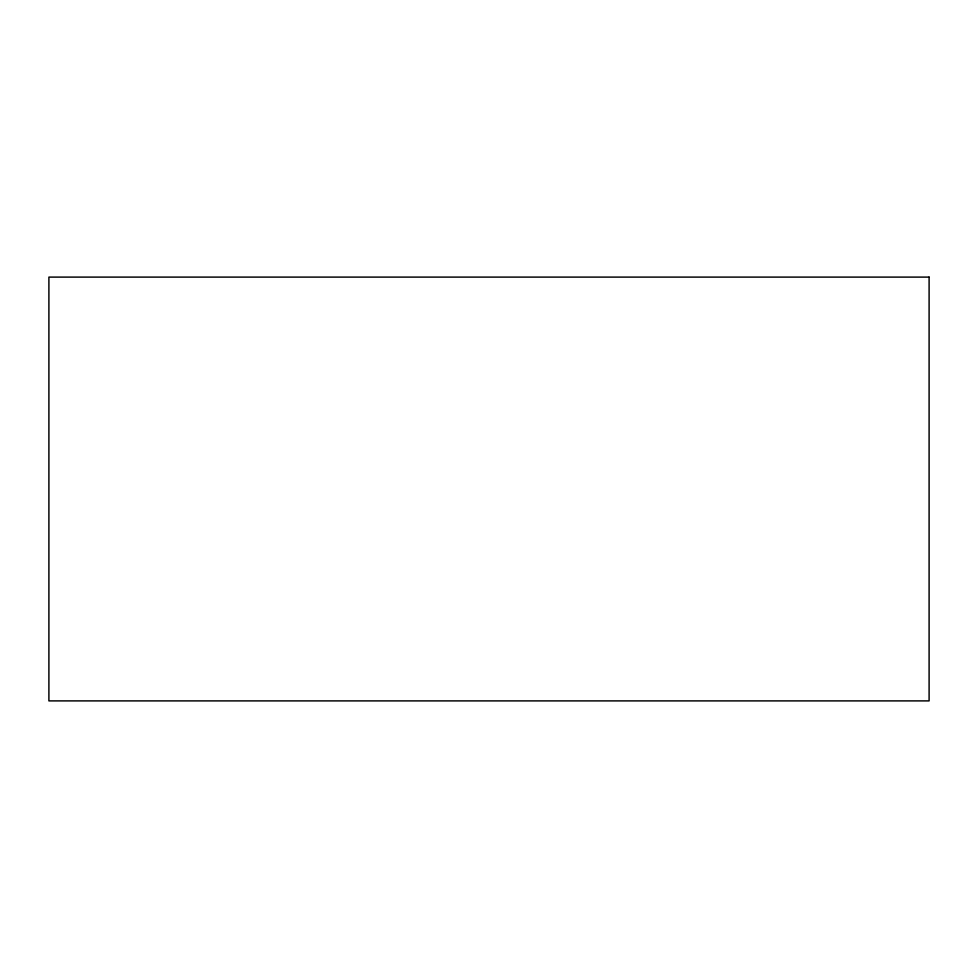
<?xml version="1.0" encoding="UTF-8"?>
<svg xmlns="http://www.w3.org/2000/svg" width="978" height="978" viewBox="0 0 978 978"><rect width="100%" height="100%" fill="white"/><g stroke="black" fill="none" stroke-linecap="round" stroke-linejoin="round"><path stroke-width="1.47" d="M929.1 277.104L48.9 277.104L48.9 700.896L929.1 700.896L929.1 277.104"/></g></svg>
